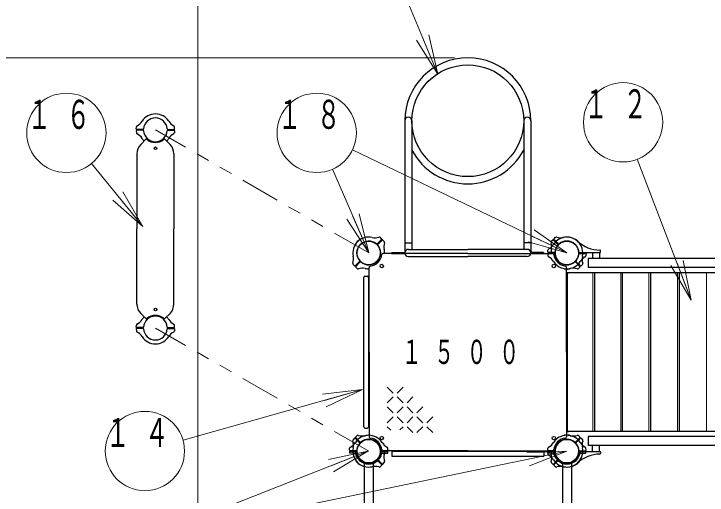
# Model space of a CAD drawing. Units: millimetres on the paper, scale 1:50. Extents: x -507 to 0, y -594 to 257.
# Drawn here: x -320.1 to -267.6, y 164.8 to 201.2 of the extents above; entities that cross this region are included whole.
import ezdxf

# ---------------------------------------------------------------- set-up
doc = ezdxf.new("R2010")
doc.units = ezdxf.units.MM
doc.linetypes.add('USER3', pattern=[8, 3, -1, 1, -1, 1, -1])
doc.layers.add('1_50', color=7, linetype='Continuous', lineweight=25)
doc.styles.add('ＭＳ ゴシック', font='')
doc.styles.get('ＭＳ ゴシック').set_extended_font_data('MS Gothic')

msp = doc.modelspace()

# ---------------------------------------------------------------- linework, layer by layer
at = {"layer": '1_50', "lineweight": 13}
for p, q in [((-306.146, 150.711), (-306.146, 238.918)), ((-287.977, 196.663), (-291.297, 204.67)), ((-287.977, 196.663), (-289.126, 199.435)), ((-288.664, 199.626), (-287.977, 196.663)), ((-287.977, 196.663), (-289.588, 199.243)), ((-286.705, 197.903), (-348.698, 197.903)), ((-278.205, 183.131), (-294.434, 190.921)), ((-268.789, 179.568), (-272.877, 190.215)), ((-310.291, 185.127), (-314.186, 189.896)), ((-293.205, 183.131), (-295.947, 189.466)), ((-310.291, 185.127), (-312.189, 187.45)), ((-311.801, 187.766), (-310.291, 185.127)), ((-310.291, 185.127), (-312.576, 187.134)), ((-293.205, 183.131), (-294.397, 185.884)), ((-293.938, 186.083), (-293.205, 183.131)), ((-293.205, 183.131), (-294.856, 185.686)), ((-280.693, 184.88), (-278.205, 183.131)), ((-278.205, 183.131), (-280.91, 184.429)), ((-278.205, 183.131), (-281.126, 183.979)), ((-268.789, 179.568), (-270.331, 182.19)), ((-268.789, 179.568), (-269.864, 182.369)), ((-269.398, 182.548), (-268.789, 179.568)), ((-276.237, 181.631), (-276.237, 169.631)), ((-274.131, 181.631), (-274.131, 169.631)), ((-271.994, 181.631), (-271.994, 169.631)), ((-269.832, 181.631), (-269.832, 169.631)), ((-267.65, 181.631), (-267.65, 169.631)), ((-293.673, 172.79), (-307.256, 168.957)), ((-296.696, 172.456), (-293.673, 172.79)), ((-293.673, 172.79), (-296.56, 171.975)), ((-293.673, 172.79), (-296.424, 171.494)), ((-291.353, 172.533), (-291.803, 172.983)), ((-290.603, 172.983), (-291.053, 172.533)), ((-291.353, 172.233), (-291.803, 171.783)), ((-290.603, 171.783), (-291.053, 172.233)), ((-289.853, 172.233), (-290.303, 171.783)), ((-291.353, 171.033), (-291.803, 171.483)), ((-290.603, 171.483), (-291.053, 171.033)), ((-289.853, 171.033), (-290.303, 171.483)), ((-289.103, 171.483), (-289.553, 171.033)), ((-291.353, 170.733), (-291.803, 170.283)), ((-290.603, 170.283), (-291.053, 170.733)), ((-289.853, 170.733), (-290.303, 170.283)), ((-289.103, 170.283), (-289.553, 170.733)), ((-288.353, 170.733), (-288.803, 170.283)), ((-291.536, 169.716), (-291.803, 169.983)), ((-290.603, 169.983), (-290.843, 169.744)), ((-289.853, 169.533), (-290.303, 169.983)), ((-289.103, 169.983), (-289.553, 169.533)), ((-288.353, 169.533), (-288.803, 169.983)), ((-293.263, 168.131), (-307.16, 162.67)), ((-278.205, 168.131), (-307.014, 162.179)), ((-296.238, 167.499), (-293.263, 168.131)), ((-293.263, 168.131), (-296.055, 167.034)), ((-293.263, 168.131), (-295.872, 166.568)), ((-281.244, 168.014), (-278.205, 168.131)), ((-278.205, 168.131), (-281.143, 167.524)), ((-278.205, 168.131), (-281.042, 167.034))]:
    msp.add_line(p, q, dxfattribs=at)
at = {"layer": '1_50'}
for p, q in [((-290.477, 193.131), (-290.477, 183.131)), ((-289.933, 193.131), (-289.933, 183.403)), ((-281.477, 193.131), (-281.477, 183.403)), ((-280.933, 193.131), (-280.933, 183.131)), ((-310.066, 191.73), (-310.453, 191.343)), ((-308.626, 191.73), (-308.239, 191.343)), ((-310.746, 190.636), (-310.746, 184.95)), ((-307.946, 190.636), (-307.946, 184.95)), ((-310.746, 179.264), (-310.746, 184.95)), ((-307.946, 179.264), (-307.946, 184.95)), ((-294.183, 183.826), (-294.186, 183.829)), ((-293.9, 184.109), (-293.903, 184.111)), ((-290.477, 183.891), (-289.933, 183.891)), ((-280.933, 183.891), (-281.477, 183.891)), ((-277.51, 184.109), (-277.508, 184.111)), ((-277.227, 183.826), (-277.225, 183.829)), ((-291.445, 183.163), (-291.445, 183.099)), ((-291.445, 183.163), (-290.475, 183.163)), ((-290.205, 183.403), (-285.705, 183.403)), ((-287.79, 183.403), (-285.705, 183.403)), ((-281.205, 183.403), (-285.705, 183.403)), ((-279.965, 183.163), (-280.935, 183.163)), ((-279.965, 183.163), (-279.965, 183.099)), ((-276.277, 183.161), (-276.277, 182.711)), ((-275.733, 183.161), (-275.733, 182.711)), ((-291.445, 183.099), (-290.475, 183.099)), ((-290.205, 182.859), (-285.705, 182.859)), ((-287.502, 182.859), (-285.705, 182.859)), ((-281.205, 182.859), (-285.705, 182.859)), ((-279.965, 183.099), (-280.935, 183.099)), ((-249.812, 182.711), (-276.598, 182.711)), ((-276.598, 182.711), (-276.598, 182.031)), ((-278.405, 181.948), (-278.405, 181.945)), ((-248.205, 181.631), (-278.205, 181.631)), ((-278.205, 181.631), (-278.085, 181.631)), ((-278.183, 181.631), (-278.183, 169.631)), ((-278.005, 181.948), (-278.005, 181.945)), ((-249.812, 182.031), (-276.598, 182.031)), ((-276.116, 181.631), (-276.116, 169.631)), ((-274.012, 181.631), (-274.012, 169.631)), ((-271.878, 181.631), (-271.878, 169.631)), ((-269.719, 181.631), (-269.719, 169.631)), ((-293.585, 169.981), (-293.585, 181.281)), ((-293.485, 181.381), (-293.305, 181.381)), ((-293.205, 169.981), (-293.205, 181.281)), ((-310.066, 178.17), (-310.453, 178.557)), ((-308.626, 178.17), (-308.239, 178.557)), ((-293.485, 169.881), (-293.305, 169.881)), ((-248.205, 169.631), (-278.205, 169.631)), ((-278.205, 169.631), (-278.085, 169.631)), ((-278.405, 169.314), (-278.405, 169.317)), ((-278.005, 169.314), (-278.005, 169.317)), ((-276.598, 169.231), (-276.598, 168.551)), ((-249.812, 169.231), (-276.598, 169.231)), ((-249.812, 168.551), (-276.598, 168.551)), ((-276.277, 168.101), (-276.277, 168.551)), ((-275.733, 168.101), (-275.733, 168.551)), ((-291.455, 168.131), (-291.455, 167.751)), ((-291.455, 168.131), (-279.955, 168.131)), ((-279.955, 168.131), (-279.955, 167.751)), ((-294.183, 167.436), (-294.186, 167.434)), ((-291.455, 167.751), (-279.955, 167.751)), ((-277.227, 167.436), (-277.225, 167.434)), ((-293.9, 167.153), (-293.903, 167.151)), ((-277.51, 167.153), (-277.508, 167.151))]:
    msp.add_line(p, q, dxfattribs=at)
at = {"layer": '1_50', "color": 2}
for p, q in [((-310.794, 192.521), (-310.789, 192.678)), ((-307.897, 192.521), (-307.903, 192.678)), ((-310.794, 192.378), (-310.789, 192.221)), ((-310.283, 192.48), (-310.754, 192.48)), ((-310.283, 192.42), (-310.754, 192.42)), ((-308.408, 192.48), (-307.937, 192.48)), ((-308.408, 192.42), (-307.937, 192.42)), ((-307.897, 192.378), (-307.903, 192.221)), ((-292.231, 184.206), (-292.346, 184.313)), ((-279.179, 184.206), (-279.064, 184.313)), ((-292.564, 183.815), (-292.23, 184.148)), ((-292.521, 183.773), (-292.188, 184.106)), ((-292.13, 184.105), (-292.023, 183.99)), ((-279.28, 184.105), (-279.387, 183.99)), ((-278.889, 183.773), (-279.222, 184.106)), ((-278.847, 183.815), (-279.18, 184.148)), ((-279.654, 183.202), (-279.649, 183.348)), ((-279.143, 183.161), (-279.614, 183.161)), ((-277.268, 183.161), (-275.696, 183.161)), ((-275.656, 183.203), (-275.662, 183.308)), ((-279.654, 183.06), (-279.648, 182.902)), ((-279.143, 183.101), (-279.614, 183.101)), ((-277.268, 183.101), (-276.797, 183.101)), ((-276.757, 183.06), (-276.762, 182.914)), ((-294.28, 182.157), (-294.379, 182.264)), ((-293.889, 182.489), (-294.222, 182.156)), ((-293.847, 182.447), (-294.18, 182.114)), ((-294.179, 182.056), (-294.073, 181.957)), ((-277.564, 182.447), (-277.23, 182.114)), ((-277.521, 182.489), (-277.188, 182.156)), ((-277.231, 182.056), (-277.338, 181.957)), ((-277.13, 182.157), (-277.031, 182.264)), ((-310.794, 177.521), (-310.789, 177.678)), ((-310.794, 177.378), (-310.789, 177.221)), ((-310.283, 177.48), (-310.754, 177.48)), ((-310.283, 177.42), (-310.754, 177.42)), ((-308.408, 177.48), (-307.937, 177.48)), ((-308.408, 177.42), (-307.937, 177.42)), ((-307.897, 177.521), (-307.903, 177.678)), ((-307.897, 177.378), (-307.903, 177.221)), ((-294.28, 169.105), (-294.379, 168.998)), ((-293.889, 168.773), (-294.222, 169.106)), ((-293.847, 168.815), (-294.18, 169.148)), ((-294.179, 169.206), (-294.073, 169.305)), ((-277.564, 168.815), (-277.23, 169.148)), ((-277.521, 168.773), (-277.188, 169.106)), ((-277.231, 169.206), (-277.338, 169.305)), ((-277.13, 169.105), (-277.031, 168.998)), ((-294.654, 168.202), (-294.648, 168.36)), ((-294.645, 167.981), (-294.645, 168.101)), ((-294.135, 168.101), (-294.645, 168.101)), ((-294.203, 167.981), (-294.645, 167.981)), ((-294.143, 168.161), (-294.614, 168.161)), ((-294.143, 168.101), (-294.614, 168.101)), ((-292.276, 168.101), (-291.765, 168.101)), ((-292.268, 168.161), (-291.797, 168.161)), ((-292.207, 167.981), (-291.765, 167.981)), ((-291.765, 167.981), (-291.765, 168.101)), ((-291.757, 168.202), (-291.762, 168.36)), ((-279.654, 168.202), (-279.648, 168.36)), ((-279.654, 168.202), (-279.648, 168.36)), ((-279.654, 168.06), (-279.649, 167.914)), ((-279.135, 168.101), (-279.645, 168.101)), ((-279.645, 167.981), (-279.645, 168.101)), ((-279.203, 167.981), (-279.645, 167.981)), ((-279.143, 168.161), (-279.614, 168.161)), ((-279.143, 168.161), (-279.614, 168.161)), ((-279.143, 168.101), (-279.614, 168.101)), ((-277.276, 168.101), (-276.765, 168.101)), ((-277.268, 168.161), (-276.797, 168.161)), ((-277.268, 168.161), (-276.797, 168.161)), ((-277.268, 168.101), (-276.797, 168.101)), ((-277.268, 168.101), (-275.696, 168.101)), ((-277.207, 167.981), (-276.765, 167.981)), ((-276.765, 167.981), (-276.765, 168.101)), ((-276.757, 168.202), (-276.762, 168.36)), ((-276.757, 168.202), (-276.762, 168.348)), ((-275.656, 168.059), (-275.662, 167.954)), ((-292.564, 167.447), (-292.23, 167.114)), ((-292.521, 167.489), (-292.188, 167.156)), ((-278.889, 167.489), (-279.222, 167.156)), ((-278.847, 167.447), (-279.18, 167.114)), ((-292.231, 167.056), (-292.346, 166.949)), ((-292.13, 167.157), (-292.023, 167.272)), ((-279.28, 167.157), (-279.387, 167.272)), ((-279.179, 167.056), (-279.064, 166.949))]:
    msp.add_line(p, q, dxfattribs=at)
at = {"layer": '1_50', "linetype": 'USER3', "lineweight": 13}
for p, q in [((-293.205, 183.131), (-309.346, 192.45)), ((-293.205, 168.131), (-309.346, 177.45))]:
    msp.add_line(p, q, dxfattribs=at)
at = {"layer": '1_50', "color": 4}
for p, q in [((-285.705, 183.101), (-292.113, 183.101)), ((-285.705, 183.101), (-279.298, 183.101)), ((-293.175, 175.631), (-293.175, 182.039)), ((-278.235, 175.631), (-278.235, 182.039)), ((-293.175, 175.631), (-293.175, 169.223)), ((-278.235, 175.631), (-278.235, 169.223)), ((-285.705, 168.161), (-292.113, 168.161)), ((-285.705, 168.161), (-279.298, 168.161))]:
    msp.add_line(p, q, dxfattribs=at)
at = {"layer": '1_50', "color": 70}
for p, q in [((-293.545, 167.215), (-293.545, 154.047)), ((-292.865, 167.215), (-292.865, 154.047)), ((-278.545, 167.215), (-278.545, 154.047)), ((-277.865, 167.215), (-277.865, 154.047))]:
    msp.add_line(p, q, dxfattribs=at)
at = {"layer": '1_50'}
for centre, radius in [((-285.705, 193.131), 4.228), ((-309.346, 191.05), 0.1), ((-293.205, 183.131), 0.891), ((-278.205, 183.131), 0.891), ((-292.215, 182.141), 0.13), ((-279.195, 182.141), 0.13), ((-309.346, 178.85), 0.1), ((-293.205, 168.131), 0.891), ((-292.215, 169.121), 0.13), ((-279.195, 169.121), 0.13), ((-278.205, 168.131), 0.891)]:
    msp.add_circle(centre, radius, dxfattribs=at)
at = {"layer": '1_50', "lineweight": 13}
for centre in [(-273.952, 193.016), (-316.084, 192.219), (-297.138, 192.219), (-310.143, 168.142)]:
    msp.add_circle(centre, 3, dxfattribs=at)
at = {"layer": '1_50'}
for centre, radius, start, end in [((-285.705, 193.131), 4.772, 0, 180), ((-290.205, 193.131), 0.272, 0, 180), ((-281.205, 193.131), 0.272, 0, 180), ((-309.346, 192.45), 0.9, 184.2707, 270), ((-310.023, 191.687), 0.06, 48.3723, 135), ((-309.346, 192.45), 0.96, 228.3723, 311.6277), ((-308.668, 191.687), 0.06, 45, 131.6277), ((-309.746, 190.636), 1, 135, 180), ((-308.946, 190.636), 1, 0, 45), ((-285.705, 193.131), 4.772, 207.625, 332.375), ((-294.171, 183.843), 0.02, 143.6269, 225), ((-293.205, 183.131), 1.22, 135, 143.6269), ((-293.205, 183.131), 1.22, 126.3731, 135), ((-293.917, 184.097), 0.02, 45, 126.3731), ((-277.494, 184.097), 0.02, 53.6269, 135), ((-278.205, 183.131), 1.22, 45, 53.6269), ((-278.205, 183.131), 1.22, 36.3731, 45), ((-277.239, 183.843), 0.02, 315, 36.3731), ((-290.205, 183.131), 0.272, 90, 270), ((-281.205, 183.131), 0.272, 270, 90), ((-293.205, 183.131), 1, 276.7872, 353.2128), ((-278.205, 183.131), 1, 186.7872, 263.2128), ((-278.385, 181.945), 0.02, 180, 261.3731), ((-278.205, 183.131), 1.22, 261.3731, 270), ((-278.205, 183.131), 1.22, 270, 278.6269), ((-278.025, 181.945), 0.02, 278.6269, 0), ((-293.485, 181.281), 0.1, 90, 180), ((-293.305, 181.281), 0.1, 0, 90), ((-309.746, 179.264), 1, 180, 225), ((-308.946, 179.264), 1, 315, 0), ((-309.346, 177.45), 0.96, 48.3723, 131.6277), ((-309.346, 177.45), 0.9, 90, 175.7293), ((-310.023, 178.212), 0.06, 225, 311.6277), ((-308.668, 178.212), 0.06, 228.3723, 315), ((-293.485, 169.981), 0.1, 180, 270), ((-293.305, 169.981), 0.1, 270, 0), ((-293.205, 168.131), 1, 6.7872, 83.2128), ((-278.205, 168.131), 1, 96.7872, 173.2128), ((-278.385, 169.317), 0.02, 98.6269, 180), ((-278.205, 168.131), 1.22, 90, 98.6269), ((-278.205, 168.131), 1.22, 81.3731, 90), ((-278.025, 169.317), 0.02, 0, 81.3731), ((-294.171, 167.419), 0.02, 135, 216.3731), ((-293.205, 168.131), 1.22, 216.3731, 225), ((-278.205, 168.131), 1.22, 315, 323.6269), ((-277.239, 167.419), 0.02, 323.6269, 45), ((-293.205, 168.131), 1.22, 225, 233.6269), ((-293.917, 167.165), 0.02, 233.6269, 315), ((-277.494, 167.165), 0.02, 225, 306.3731), ((-278.205, 168.131), 1.22, 306.3731, 315)]:
    msp.add_arc(centre, radius, start, end, dxfattribs=at)
at = {"layer": '1_50', "color": 2}
for centre, radius, start, end in [((-309.346, 192.45), 1.2, 90, 147.2728), ((-309.346, 192.45), 1.2, 32.7272, 90), ((-311.196, 193.639), 1, 297.4588, 327.2728), ((-309.346, 192.45), 0.9, 90, 175.7293), ((-309.346, 192.45), 0.9, 4.2707, 90), ((-307.495, 193.639), 1, 212.7272, 242.5412), ((-310.689, 192.663), 0.1, 117.4588, 178), ((-308.002, 192.663), 0.1, 2, 62.5412), ((-310.754, 192.52), 0.04, 178, 270), ((-310.754, 192.38), 0.04, 90, 182), ((-310.689, 192.236), 0.1, 182, 242.5412), ((-310.689, 192.236), 0.1, 182, 258.1784), ((-311.196, 191.26), 1, 32.7272, 62.5412), ((-310.283, 192.52), 0.04, 270, 355.7293), ((-310.283, 192.38), 0.04, 4.2707, 90), ((-309.346, 192.45), 0.9, 184.2707, 270), ((-309.346, 192.45), 0.9, 270, 355.7293), ((-308.408, 192.52), 0.04, 184.2707, 270), ((-308.408, 192.38), 0.04, 90, 175.7293), ((-307.495, 191.26), 1, 117.4588, 147.2728), ((-308.002, 192.236), 0.1, 297.4588, 358), ((-308.002, 192.236), 0.1, 297.4588, 358), ((-307.937, 192.52), 0.04, 270, 2), ((-307.937, 192.38), 0.04, 358, 90), ((-309.346, 192.45), 1.2, 212.7272, 225), ((-309.346, 192.45), 1.2, 315, 327.2728), ((-293.205, 183.131), 1.2, 77.7272, 135), ((-292.738, 185.281), 1, 257.7272, 287.5412), ((-292.406, 184.232), 0.1, 47, 107.5412), ((-292.259, 184.177), 0.04, 315, 47), ((-278.205, 183.131), 1.2, 90, 147.2728), ((-279.152, 184.177), 0.04, 133, 225), ((-279.004, 184.232), 0.1, 72.4588, 133), ((-278.673, 185.281), 1, 252.4588, 282.2728), ((-278.205, 183.131), 1.2, 45, 102.2728), ((-278.205, 183.131), 1.2, 47.7828, 90), ((-293.205, 183.131), 1.2, 135, 192.2728), ((-293.205, 183.131), 0.9, 135, 220.7293), ((-293.205, 183.131), 0.9, 49.2707, 135), ((-292.592, 183.843), 0.04, 229.2707, 315), ((-293.205, 183.131), 0.9, 315, 40.7293), ((-292.493, 183.744), 0.04, 135, 220.7293), ((-292.16, 184.078), 0.04, 43, 135), ((-291.056, 183.599), 1, 162.4588, 192.2728), ((-292.104, 183.93), 0.1, 342.4588, 43), ((-280.056, 184.32), 1, 297.4588, 327.2728), ((-279.306, 183.93), 0.1, 137, 197.5412), ((-280.355, 183.599), 1, 347.7272, 17.5412), ((-279.251, 184.078), 0.04, 45, 137), ((-278.205, 183.131), 0.9, 139.2707, 225), ((-278.205, 183.131), 0.9, 90, 175.7293), ((-278.918, 183.744), 0.04, 319.2707, 45), ((-278.819, 183.843), 0.04, 225, 310.7293), ((-278.205, 183.131), 0.9, 45, 130.7293), ((-278.205, 183.131), 0.9, 4.2707, 90), ((-278.205, 183.131), 0.9, 319.2707, 45), ((-275.652, 185.945), 2.6, 227.7828, 268.9158), ((-278.205, 183.131), 1.2, 347.7272, 45), ((-293.205, 183.131), 1.2, 358.5675, 12.2728), ((-279.614, 183.201), 0.04, 178, 270), ((-279.549, 183.344), 0.1, 117.4588, 178), ((-279.549, 183.344), 0.1, 117.4588, 178), ((-278.205, 183.131), 1.2, 167.7272, 181.4325), ((-279.143, 183.201), 0.04, 270, 355.7293), ((-277.268, 183.201), 0.04, 184.2707, 270), ((-275.702, 183.306), 0.04, 3, 88.9159), ((-275.696, 183.201), 0.04, 270, 3), ((-295.355, 182.663), 1, 342.4588, 12.2728), ((-279.614, 183.061), 0.04, 90, 182), ((-279.549, 182.918), 0.1, 182, 242.5412), ((-280.056, 181.942), 1, 32.7272, 62.5412), ((-279.143, 183.061), 0.04, 4.2707, 90), ((-278.205, 183.131), 0.9, 184.2707, 270), ((-278.205, 183.131), 0.9, 270, 355.7293), ((-277.268, 183.061), 0.04, 90, 175.7293), ((-276.354, 181.942), 1, 117.4588, 147.2728), ((-276.056, 182.663), 1, 167.7272, 197.5412), ((-276.862, 182.918), 0.1, 297.4588, 358), ((-276.797, 183.061), 0.04, 358, 90), ((-294.306, 182.332), 0.1, 162.4588, 223), ((-294.251, 182.185), 0.04, 223, 315), ((-294.152, 182.086), 0.04, 135, 227), ((-293.918, 182.518), 0.04, 315, 40.7293), ((-293.819, 182.419), 0.04, 49.2707, 135), ((-293.205, 183.131), 0.9, 229.2707, 315), ((-278.205, 183.131), 1.2, 212.7272, 270), ((-278.205, 183.131), 0.9, 225, 310.7293), ((-278.205, 183.131), 1.2, 270, 327.2728), ((-277.592, 182.419), 0.04, 45, 130.7293), ((-277.493, 182.518), 0.04, 139.2707, 225), ((-277.259, 182.086), 0.04, 313, 45), ((-277.16, 182.185), 0.04, 225, 317), ((-277.104, 182.332), 0.1, 317, 17.5412), ((-294.004, 182.03), 0.1, 227, 287.5412), ((-293.673, 180.981), 1, 77.7272, 107.5412), ((-293.205, 183.131), 1.2, 257.7272, 271.4325), ((-278.205, 183.131), 1.2, 268.5675, 282.2728), ((-277.738, 180.981), 1, 72.4588, 102.2728), ((-277.406, 182.03), 0.1, 252.4588, 313), ((-311.196, 178.639), 1, 297.4588, 327.2728), ((-309.346, 177.45), 1.2, 135, 147.2728), ((-309.346, 177.45), 0.9, 90, 175.7293), ((-309.346, 177.45), 0.9, 4.2707, 90), ((-309.346, 177.45), 1.2, 32.7272, 45), ((-307.495, 178.639), 1, 212.7272, 242.5412), ((-310.754, 177.52), 0.04, 178, 270), ((-310.754, 177.38), 0.04, 90, 182), ((-310.689, 177.663), 0.1, 101.8216, 178), ((-310.689, 177.663), 0.1, 117.4588, 178), ((-310.283, 177.52), 0.04, 270, 355.7293), ((-310.283, 177.38), 0.04, 4.2707, 90), ((-309.346, 177.45), 0.9, 184.2707, 270), ((-309.346, 177.45), 0.9, 270, 355.7293), ((-308.408, 177.52), 0.04, 184.2707, 270), ((-308.408, 177.38), 0.04, 90, 175.7293), ((-308.002, 177.663), 0.1, 2, 62.5412), ((-308.002, 177.663), 0.1, 2, 62.5412), ((-307.937, 177.52), 0.04, 270, 2), ((-307.937, 177.38), 0.04, 358, 90), ((-310.689, 177.236), 0.1, 182, 242.5412), ((-311.196, 176.26), 1, 32.7272, 62.5412), ((-307.495, 176.26), 1, 117.4588, 147.2728), ((-308.002, 177.236), 0.1, 297.4588, 358), ((-309.346, 177.45), 1.2, 212.7272, 270), ((-309.346, 177.45), 1.2, 270, 327.2728), ((-294.306, 168.93), 0.1, 137, 197.5412), ((-294.251, 169.078), 0.04, 45, 137), ((-293.205, 168.131), 1.2, 90, 147.2728), ((-294.152, 169.177), 0.04, 133, 225), ((-293.205, 168.131), 0.9, 90, 175.7293), ((-294.004, 169.232), 0.1, 72.4588, 133), ((-293.673, 170.281), 1, 252.4588, 282.2728), ((-293.205, 168.131), 0.9, 45, 130.7293), ((-293.205, 168.131), 1.2, 88.5675, 102.2728), ((-293.205, 168.131), 1.2, 32.7272, 90), ((-293.205, 168.131), 0.9, 4.2707, 90), ((-278.205, 168.131), 1.2, 90, 147.2728), ((-278.205, 168.131), 1.2, 90, 147.2728), ((-278.205, 168.131), 0.9, 90, 175.7293), ((-278.205, 168.131), 0.9, 90, 175.7293), ((-278.205, 168.131), 0.9, 49.2707, 135), ((-278.205, 168.131), 1.2, 77.7272, 91.4325), ((-278.205, 168.131), 1.2, 32.7272, 90), ((-278.205, 168.131), 1.2, 32.7272, 90), ((-278.205, 168.131), 0.9, 4.2707, 90), ((-278.205, 168.131), 0.9, 4.2707, 90), ((-277.738, 170.281), 1, 257.7272, 287.5412), ((-277.406, 169.232), 0.1, 47, 107.5412), ((-277.259, 169.177), 0.04, 315, 47), ((-277.16, 169.078), 0.04, 43, 135), ((-277.104, 168.93), 0.1, 342.4588, 43), ((-294.549, 168.344), 0.1, 117.4588, 178), ((-295.056, 169.32), 1, 297.4588, 327.2728), ((-295.355, 168.599), 1, 347.7272, 17.5412), ((-293.205, 168.131), 0.9, 139.2707, 225), ((-293.918, 168.744), 0.04, 319.2707, 45), ((-293.819, 168.843), 0.04, 225, 310.7293), ((-293.205, 168.131), 0.9, 319.2707, 45), ((-291.354, 169.32), 1, 212.7272, 242.5412), ((-291.862, 168.344), 0.1, 2, 62.5412), ((-279.549, 168.344), 0.1, 117.4588, 178), ((-279.549, 168.344), 0.1, 117.4588, 178), ((-280.056, 169.32), 1, 297.4588, 327.2728), ((-280.056, 169.32), 1, 297.4588, 327.2728), ((-278.205, 168.131), 0.9, 135, 220.7293), ((-277.592, 168.843), 0.04, 229.2707, 315), ((-278.205, 168.131), 0.9, 315, 40.7293), ((-277.493, 168.744), 0.04, 135, 220.7293), ((-276.354, 169.32), 1, 212.7272, 242.5412), ((-276.354, 169.32), 1, 212.7272, 242.5412), ((-276.056, 168.599), 1, 162.4588, 192.2728), ((-276.862, 168.344), 0.1, 2, 62.5412), ((-276.862, 168.344), 0.1, 2, 62.5412), ((-294.614, 168.201), 0.04, 178, 270), ((-293.205, 168.131), 1.2, 167.7272, 225), ((-293.205, 168.172), 1.016, 184.0072, 355.9928), ((-294.143, 168.201), 0.04, 270, 355.7293), ((-293.205, 168.172), 0.932, 184.369, 355.631), ((-292.268, 168.201), 0.04, 184.2707, 270), ((-293.205, 168.131), 1.2, 347.7272, 1.4325), ((-291.797, 168.201), 0.04, 270, 2), ((-279.614, 168.201), 0.04, 178, 270), ((-279.614, 168.201), 0.04, 178, 270), ((-279.614, 168.061), 0.04, 90, 182), ((-279.549, 167.918), 0.1, 182, 242.5412), ((-279.549, 167.918), 0.1, 182, 242.5412), ((-278.205, 168.131), 1.2, 178.5675, 192.2728), ((-278.205, 168.172), 1.016, 184.0072, 355.9928), ((-279.143, 168.201), 0.04, 270, 355.7293), ((-279.143, 168.201), 0.04, 270, 355.7293), ((-279.143, 168.061), 0.04, 4.2707, 90), ((-278.205, 168.172), 0.932, 184.369, 355.631), ((-278.205, 168.131), 0.9, 184.2707, 270), ((-278.205, 168.131), 0.9, 270, 355.7293), ((-275.652, 165.317), 2.6, 91.0841, 132.2172), ((-278.205, 168.131), 1.2, 315, 12.2728), ((-277.268, 168.201), 0.04, 184.2707, 270), ((-277.268, 168.201), 0.04, 184.2707, 270), ((-277.268, 168.061), 0.04, 90, 175.7293), ((-276.797, 168.201), 0.04, 270, 2), ((-276.797, 168.201), 0.04, 270, 2), ((-275.702, 167.956), 0.04, 271.0842, 357), ((-275.696, 168.061), 0.04, 357, 90), ((-293.205, 168.131), 0.9, 225, 310.7293), ((-292.592, 167.419), 0.04, 45, 130.7293), ((-292.493, 167.518), 0.04, 139.2707, 225), ((-291.056, 167.663), 1, 167.7272, 197.5412), ((-280.056, 166.942), 1, 32.7272, 62.5412), ((-280.355, 167.663), 1, 342.4588, 12.2728), ((-278.205, 168.131), 1.2, 212.7272, 270), ((-278.918, 167.518), 0.04, 315, 40.7293), ((-278.819, 167.419), 0.04, 49.2707, 135), ((-278.205, 168.131), 0.9, 229.2707, 315), ((-293.205, 168.131), 1.2, 225, 282.2728), ((-292.738, 165.981), 1, 72.4588, 102.2728), ((-292.406, 167.03), 0.1, 252.4588, 313), ((-292.259, 167.086), 0.04, 313, 45), ((-292.16, 167.185), 0.04, 225, 317), ((-292.104, 167.332), 0.1, 317, 17.5412), ((-279.306, 167.332), 0.1, 162.4588, 223), ((-279.251, 167.185), 0.04, 223, 315), ((-279.152, 167.086), 0.04, 135, 227), ((-279.004, 167.03), 0.1, 227, 287.5412), ((-278.673, 165.981), 1, 77.7272, 107.5412), ((-278.205, 168.131), 1.2, 257.7272, 315), ((-278.205, 168.131), 1.2, 270, 312.2172)]:
    msp.add_arc(centre, radius, start, end, dxfattribs=at)
at = {"layer": '1_50', "color": 4}
for centre, start, end in [((-292.113, 183.001), 90, 173.2128), ((-279.298, 183.001), 6.7872, 90), ((-293.075, 182.039), 96.7872, 180), ((-278.335, 182.039), 0, 83.2128), ((-293.075, 169.223), 180, 263.2128), ((-278.335, 169.223), 276.7872, 0), ((-292.113, 168.261), 186.7872, 270), ((-279.298, 168.261), 270, 353.2128)]:
    msp.add_arc(centre, 0.1, start, end, dxfattribs=at)

# ---------------------------------------------------------------- texts
at = {"layer": '1_50', "style": 'ＭＳ ゴシック'}
for s, insert, char_height, attachment_point in [('\\T1.64;\\W0.6;１２', (-273.952, 195.516), 2.199, 2), ('\\T1.64;\\W0.6;１６', (-316.084, 194.719), 2.199, 2), ('\\T1.64;\\W0.6;１８', (-297.138, 194.719), 2.199, 2), ('\\T1.64;\\W0.6;１５００', (-290.705, 175.631), 1.833, 4), ('\\T1.64;\\W0.6;１４', (-310.143, 170.642), 2.199, 2)]:
    msp.add_mtext(s, dxfattribs=dict(at, insert=insert, char_height=char_height, attachment_point=attachment_point))

doc.saveas('drawing.dxf')
